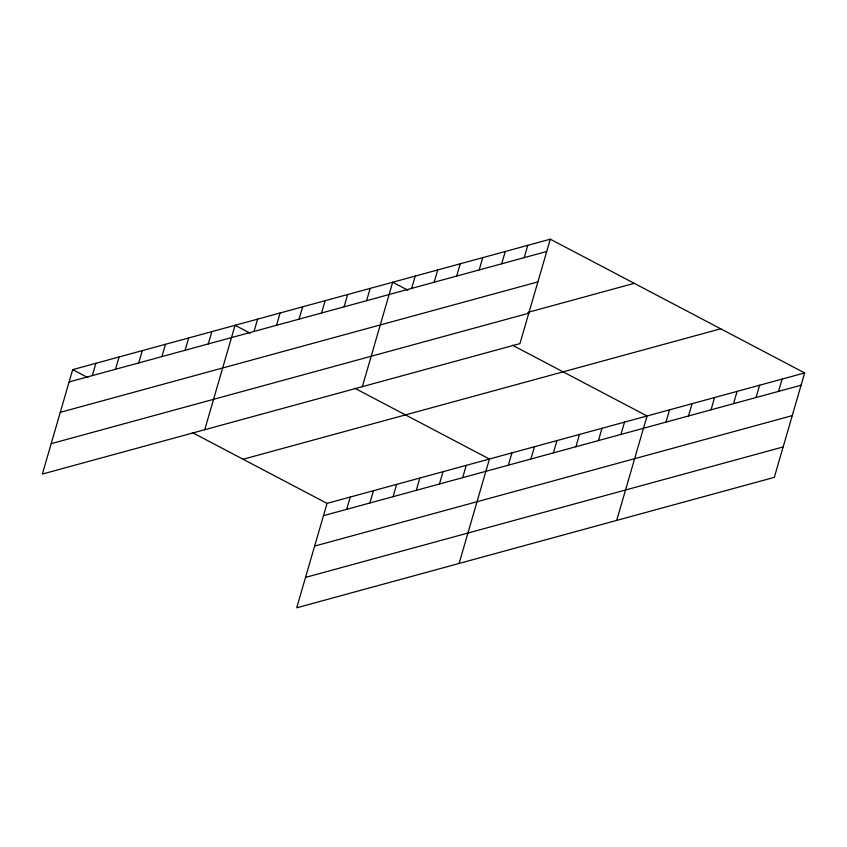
<?xml version="1.0" encoding="UTF-8"?>
<svg xmlns="http://www.w3.org/2000/svg" width="847" height="847" viewBox="0 0 847 847"><rect width="100%" height="100%" fill="white"/><g stroke="black" fill="none" stroke-linecap="round" stroke-linejoin="round"><path stroke-width="1.27" d="M550.296 239.193L72.683 369.641L42.35 474.066L519.952 343.617L550.296 239.193L804.65 372.934L774.317 477.359L296.704 607.807L327.048 503.383L804.65 372.934M92.312 375.602L95.891 363.31M115.51 369.271L119.088 356.968M138.707 362.929L142.285 350.637M161.904 356.598L165.483 344.295M185.101 350.256L188.68 337.964M208.298 343.924L211.877 331.622M204.73 429.715L235.074 325.29L250.225 333.263M254.015 331.442L257.594 319.139M276.535 325.29L280.103 312.988M299.044 319.139L302.623 306.836M321.564 312.988L325.132 300.696M344.083 306.836L347.651 294.544M366.592 300.696L370.171 288.393M362.347 386.666L392.68 282.242L407.841 290.214M346.677 509.343L350.245 497.041M411.621 288.393L415.199 276.09M369.874 503.002L373.442 490.709M434.14 282.242L437.708 269.939M456.66 276.09L460.228 263.798M393.072 496.67L396.64 484.368M479.169 269.939L482.748 257.647M416.269 490.328L419.837 478.036M501.689 263.798L505.257 251.495M439.466 483.997L443.034 471.694M524.198 257.647L527.776 245.344M462.663 477.666L466.231 465.363M459.095 563.456L489.428 459.032L354.755 388.222M508.38 465.172L511.948 452.88M530.889 459.021L534.468 446.729M553.409 452.88L556.977 440.578M575.918 446.729L579.496 434.426M598.437 440.578L602.005 428.275M620.957 434.426L624.525 422.134M616.701 520.407L647.044 415.983L512.371 345.174M665.986 422.124L669.553 409.832M688.495 415.983L692.073 403.68M711.014 409.832L714.593 397.529M733.534 403.68L737.102 391.378M756.043 397.529L759.621 385.237M778.562 391.378L782.13 379.085M69.115 381.944L546.717 251.495M60.285 412.341L537.887 281.892M527.903 312.374L634.234 283.332M51.18 443.669L528.782 313.221M243.11 459.243L720.712 328.795M323.48 515.675L801.082 385.226M314.639 546.082L792.241 415.633M305.545 577.4L783.147 446.951M72.683 369.641L87.844 377.614M192.375 432.573L327.048 503.383"/></g></svg>
